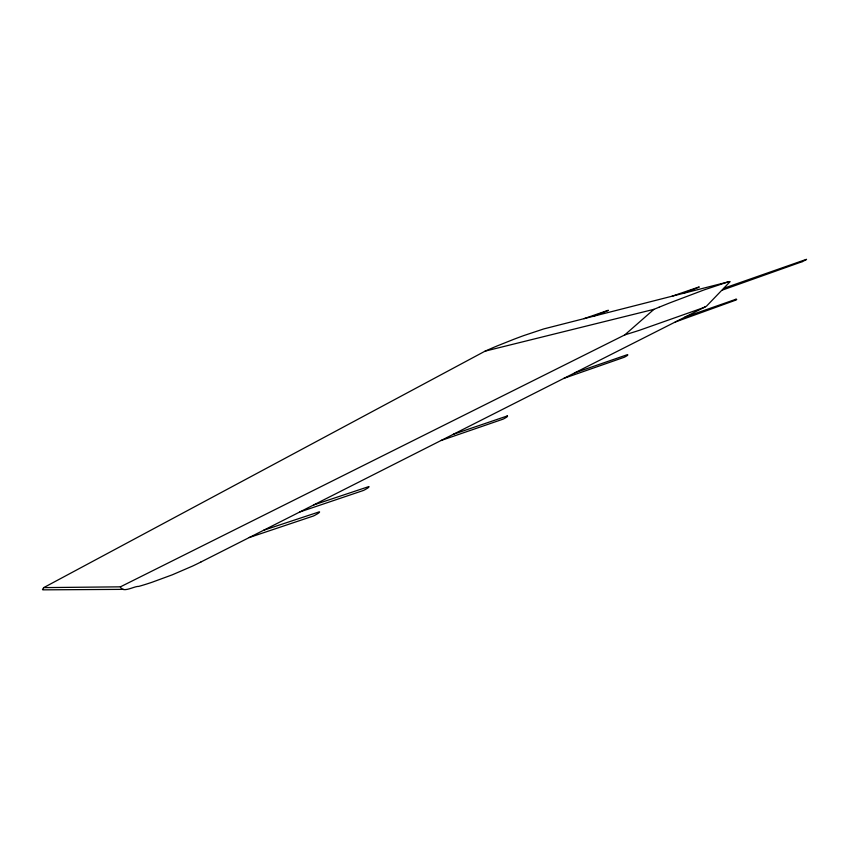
<?xml version="1.0" encoding="UTF-8"?>
<svg xmlns="http://www.w3.org/2000/svg" width="849" height="849" viewBox="0 0 849 849"><rect width="100%" height="100%" fill="white"/><g stroke="black" fill="none" stroke-linecap="round" stroke-linejoin="round"><path stroke-width="1.27" d="M507.522 416.169L507.256 416.626A12.586 1.518 -21.8 0 1 506.312 417.368L504.126 418.621A5.593 0.679 -21.8 0 1 502.916 419.204L441.034 440.514M123.667 589.365L43.363 589.843A27.911 2.95 -23.4 0 1 42.821 589.768A27.465 2.908 -23.5 0 1 42.471 589.493L43.724 587.614L485.097 351.146L492.516 347.899A43.012 3.545 -21.7 0 1 497.005 345.999L513.613 339.377A63.272 5.285 -21.7 0 1 523.631 335.631L543.731 328.934L727.975 281.953A11.907 1.114 -21 0 1 729.047 281.698A10.167 0.955 -21 0 1 730.161 281.581L706.655 306.001A7.386 0.753 -21 0 1 705.349 306.797A6.24 0.637 -21 0 1 703.025 307.837L639.488 330.272A144.606 13.626 -21.1 0 1 634.776 331.779L624.758 334.92L120.409 586.839C122.617 593.589 134.227 586.012 138.705 586.404A73.916 9.127 -23.2 0 0 152.035 582.265L172.294 574.815L192.5 566.103A49.475 6.187 -23.3 0 0 200.905 561.996M624.758 334.92L653.953 309.333L659.1 307.211M200.916 561.996L705.307 306.807M802.135 261.704L806.104 259.783A10.697 1.029 -20.8 0 0 806.55 259.295L724.42 288.055M584.006 318.672L608.33 310.246A8.915 0.753 -21.5 0 1 607.682 310.734L593.324 316.295M672.047 296.227L699.258 286.877A9.71 0.881 -21.2 0 1 698.685 287.365L682.925 293.446M722.457 290.05L802.082 261.725M684.91 317.123L735.913 299.272M675.21 322.026L736.147 299.984A11.345 1.189 -20.9 0 0 736.667 299.485L736.486 299.23A5.455 0.573 -20.9 0 0 735.913 299.272M574.794 372.838L627.231 354.723A5.72 0.647 -21.3 0 1 627.719 354.733L627.729 355.115A11.907 1.337 -21.3 0 1 627.018 355.72L625.151 356.803A5.296 0.594 -21.3 0 1 624.057 357.333L563.927 378.336M453.26 434.327L507.076 416.031M313.621 504.975L368.784 486.594A6.474 0.828 -22.5 0 1 369.05 486.753L368.54 487.443A13.478 1.719 -22.5 0 1 367.288 488.355L364.709 489.831A5.985 0.764 -22.5 0 1 363.351 490.489L299.739 512M263.774 530.201L319.341 511.83A6.633 0.86 -22.7 0 1 319.564 512.021L318.937 512.775A13.817 1.794 -22.7 0 1 317.568 513.751L314.841 515.301A6.145 0.796 -22.7 0 1 313.43 515.99L249.266 537.534M727.975 281.953L704.341 289.817L670.148 302.743A110.986 10.995 -21.1 0 0 659.1 307.211M485.097 351.146L653.953 309.333M43.724 587.614L120.409 586.839M507.086 416.031A6.049 0.732 -21.8 0 1 507.479 416.106"/></g></svg>
